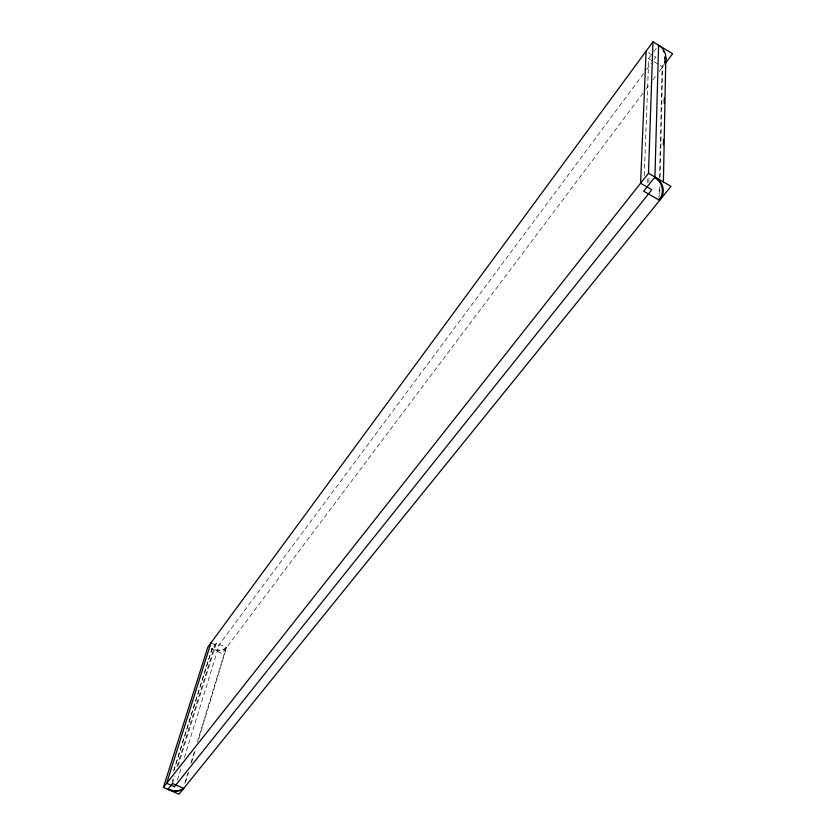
<?xml version="1.0" encoding="UTF-8"?>
<svg xmlns="http://www.w3.org/2000/svg" width="836" height="836" viewBox="0 0 836 836"><rect width="100%" height="100%" fill="white"/><g stroke="black" fill="none" stroke-linecap="round" stroke-linejoin="round"><path stroke-width="0.63" stroke-dasharray="4.18 3.13" d="M659.761 193.921L659.938 186.146M660.137 177.075L662.655 66.932A17.148 15.581 -14.5 0 0 663.387 65.877M659.008 198.738L659.332 184.484M659.489 178.005L662.091 66.598A16.459 14.964 -14.5 0 0 663.418 64.529M648.84 182.217L649.06 175.706M647.158 183.042L647.336 177.859M644.253 175.56L648.726 58.551L651.672 54.57M184.766 783.217L187.797 773.248M190.838 763.278L194.631 750.822M197.296 742.107L226.148 647.409L216.399 642.894L212.114 648.684L173.512 771.712M185.582 782.162L188.622 772.203M191.653 762.233L195.446 749.767M198.863 738.554L226.556 647.597A11.38 7.273 16.4 0 1 211.936 648.924L173.71 770.708M177.41 779.998L181.266 767.542M184.348 757.583L219.45 644.305M172.279 781.535L173.052 779.047M176.939 766.602L215.061 644.713M172.509 783.499L174.839 776.038M177.943 766.079L216.399 642.894M653.825 51.654L658.204 45.74M643.574 73.631L218.102 646.123L210.996 642.821M646.521 69.67L651.359 63.16M654.306 59.189L655.863 57.099L647.942 52.313M643.041 93.047L222.042 653.595L211.424 648.684M645.956 89.159L650.105 83.642M653.01 79.775L656.375 75.292M659.28 71.426L663.199 66.211M648.726 58.551L653.188 61.227M653.93 61.686L662.091 66.598M226.148 647.409A10.931 6.981 16.4 0 1 212.114 648.684"/><path stroke-width="1.25" d="M663.376 182.582L665.822 57.559M663.366 144.847L663.47 139.643M664.212 103.183L664.317 97.969M665.028 62.815L665.132 57.6M648.485 173.24L670.984 186.344L178.988 794.2L163.396 787.397L648.485 173.24L652.979 41.8L672.604 53.692L664.766 64.121M646.082 51.184L640.595 183.22L651.819 189.73L174.463 786.728L166.636 783.301L210.996 642.821M163.396 787.397L207.882 647.054L652.979 41.8M665.069 56.42A16.459 14.964 -14.5 0 1 665.09 58.792M658.204 45.74A16.459 14.964 -14.5 0 1 659.228 46.419M663.272 50.839A16.459 14.964 -14.5 0 1 663.826 51.895M659.614 200.4A19.541 16.804 -5.2 0 0 654.933 176.992L658.601 45.207A17.148 15.581 -14.5 0 1 665.028 62.449M183.69 788.4A12.456 7.116 15.9 0 1 167.858 789.341M172.509 783.499L168.046 789.111A11.955 6.834 15.9 0 0 183.241 788.202L172.509 783.499M654.473 177.566L643.657 191.172L658.977 200.034A18.758 16.135 -5.2 0 0 654.473 177.566"/></g></svg>
